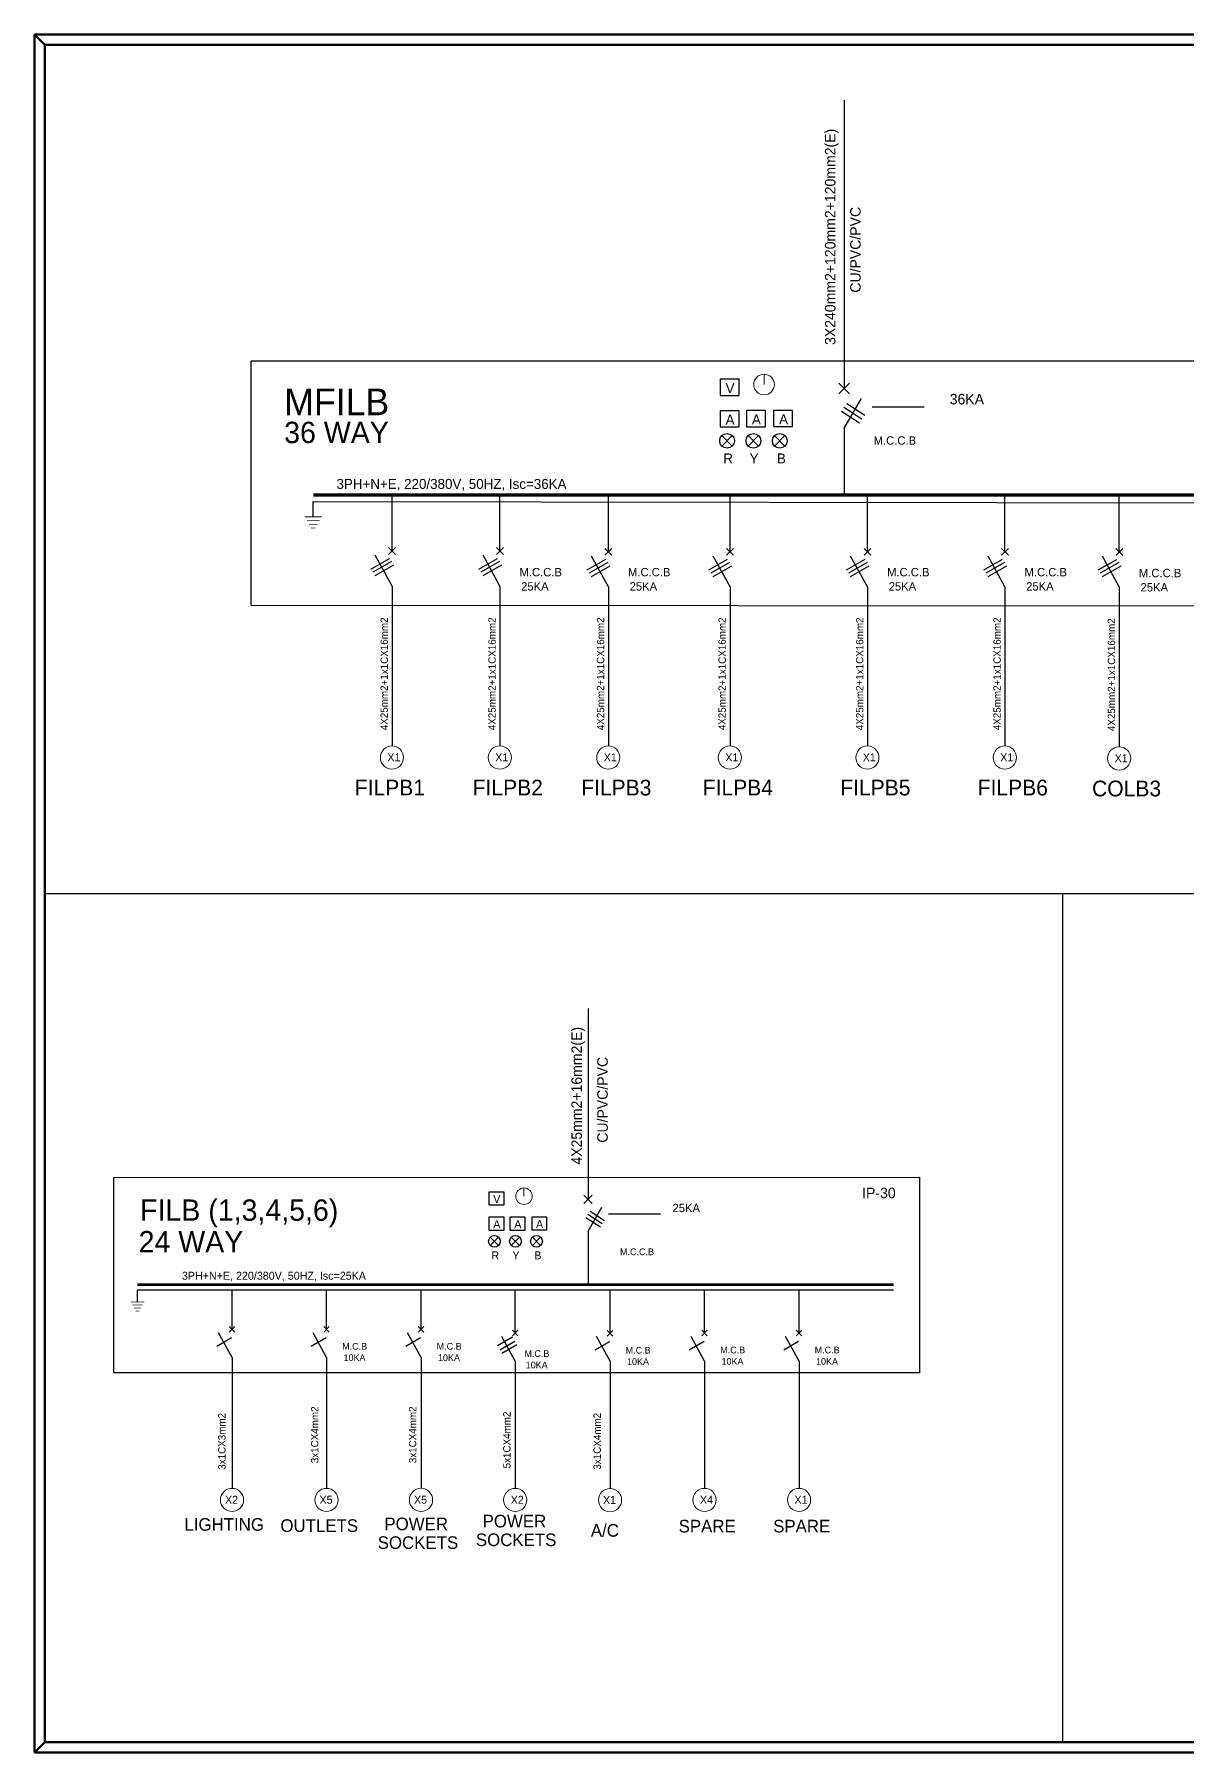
# Model space of a CAD drawing. Header units: millimetres. Extents: x -294 to -67, y -339 to 1001.
# Drawn here: x -293.9 to -249.1, y 133.7 to 200.4 of the extents above; entities that cross this region are included whole.
import ezdxf

# ---------------------------------------------------------------- set-up
doc = ezdxf.new("R2010")
doc.units = ezdxf.units.MM
doc.header["$LTSCALE"] = 500
doc.header["$MEASUREMENT"] = 0
for name, pattern in [('CENTER', [2, 1.25, -0.25, 0.25, -0.25]), ('CONTINUA', [0]), ('DASHED', [19.05, 12.7, -6.35])]:
    doc.linetypes.add(name, pattern=pattern)
for name, color, linetype in [('DETAIL', 4, 'Continuous'), ('E-BUSBAR', 2, 'Continuous'), ('E-L', 11, 'Continuous'), ('E-PANEL', 1, 'CENTER'), ('E-SLD', 4, 'Continuous'), ('E-T25', 3, 'Continuous'), ('E-TEXT', 3, 'Continuous'), ('E-WIRE', 4, 'CONTINUA'), ('WIRRING', 3, 'Continuous')]:
    doc.layers.add(name, color=color, linetype=linetype)
for name, color, linetype, lineweight in [('E-LTABLE', 3, 'Continuous', 0), ('PANEL SLD', 1, 'Continuous', 0), ('UG-BORDER', 20, 'Continuous', 80)]:
    doc.layers.add(name, color=color, linetype=linetype, lineweight=lineweight)
doc.styles.add('STENCIL', font='stencil.shx')

msp = doc.modelspace()

# ---------------------------------------------------------------- linework, layer by layer
at = {"color": 4, "ltscale": 0.5}
for points in [[(-266.553, 186.967), (-267.289, 186.967), (-267.289, 186.34), (-266.553, 186.34)], [(-266.553, 185.743), (-267.289, 185.743), (-267.289, 185.117), (-266.553, 185.117)], [(-265.533, 185.749), (-266.269, 185.749), (-266.269, 185.123), (-265.533, 185.123)], [(-264.476, 185.755), (-265.212, 185.755), (-265.212, 185.129), (-264.476, 185.129)]]:
    msp.add_lwpolyline(points, close=True, dxfattribs=at)
at = {"color": 4, "ltscale": 0.5, "elevation": -0.004}
for points in [[(-275.68, 155.416), (-276.269, 155.416), (-276.269, 154.915), (-275.68, 154.915)], [(-275.68, 154.438), (-276.269, 154.438), (-276.269, 153.937), (-275.68, 153.937)], [(-274.864, 154.443), (-275.452, 154.443), (-275.452, 153.941), (-274.864, 153.941)], [(-274.018, 154.447), (-274.607, 154.447), (-274.607, 153.946), (-274.018, 153.946)]]:
    msp.add_lwpolyline(points, close=True, dxfattribs=at)
at = {"layer": 'DETAIL'}
for p, q in [((-280.026, 178.941, 0.005), (-280.026, 172.733, 0.005)), ((-275.839, 178.941, 0.005), (-275.839, 172.733, 0.005)), ((-271.627, 178.908, 0.005), (-271.627, 172.733, 0.005)), ((-266.907, 178.908, 0.005), (-266.907, 172.733, 0.005)), ((-261.57, 178.908, 0.005), (-261.57, 172.733, 0.005)), ((-256.233, 178.908, 0.005), (-256.233, 172.733, 0.005)), ((-251.793, 178.906, 0.005), (-251.793, 172.698, 0.005)), ((-286.241, 148.996, 0), (-286.241, 143.914, 0)), ((-282.572, 148.996, 0.024), (-282.572, 143.914, 0.024)), ((-278.903, 148.997, 0), (-278.903, 143.915, 0)), ((-275.246, 148.854, 0), (-275.246, 143.914, 0)), ((-271.565, 148.846, 0), (-271.565, 143.914, 0)), ((-267.896, 148.854, 0), (-267.896, 143.914, 0)), ((-264.227, 148.854, 0), (-264.227, 143.914, 0))]:
    msp.add_line(p, q, dxfattribs=at)
at = {"layer": 'E-BUSBAR', "linetype": 'DASHED'}
for p, q in [((-283.087, 182.222, 0.005), (-230.005, 182.138, 0.005)), ((-289.91, 151.62, 0), (-260.558, 151.62, 0))]:
    msp.add_line(p, q, dxfattribs=at)
at = {"layer": 'E-BUSBAR'}
for p, q in [((-283.087, 181.625, 0.005), (-283.087, 182.222, 0.005)), ((-289.91, 151.143, 0), (-289.91, 151.62, 0))]:
    msp.add_line(p, q, dxfattribs=at)
for points, const_width, elevation in [([(-282.756, 181.625), (-283.418, 181.625)], 0.0287, 0.005), ([(-289.646, 151.143), (-290.175, 151.143)], 0.0229, 0)]:
    msp.add_lwpolyline(points, dxfattribs=dict(at, const_width=const_width, elevation=elevation))
at = {"layer": 'E-BUSBAR', "linetype": 'DASHED'}
for points, const_width, elevation in [([(-282.839, 181.482), (-283.335, 181.482)], 0.0287, 0.005), ([(-282.922, 181.339), (-283.253, 181.339)], 0.0287, 0.005), ([(-283.004, 181.195), (-283.17, 181.195)], 0.0287, 0.005), ([(-289.712, 151.029), (-290.109, 151.029)], 0.0229, 0), ([(-289.778, 150.914), (-290.043, 150.914)], 0.0229, 0), ([(-289.844, 150.799), (-289.976, 150.799)], 0.0229, 0)]:
    msp.add_lwpolyline(points, dxfattribs=dict(at, const_width=const_width, elevation=elevation))
at = {"layer": 'E-L', "color": 1}
for p, q in [((-267.221, 184.375, 0), (-266.818, 184.778, 0)), ((-266.818, 184.375, 0), (-267.221, 184.778, 0)), ((-276.214, 153.343, -0.004), (-275.892, 153.665, -0.004)), ((-275.892, 153.343, -0.004), (-276.214, 153.665, -0.004))]:
    msp.add_line(p, q, dxfattribs=at)
at = {"layer": 'E-L', "color": 2}
for p, q in [((-266.2, 184.375, 0), (-265.798, 184.778, 0)), ((-265.798, 184.375, 0), (-266.2, 184.778, 0)), ((-275.398, 153.343, -0.004), (-275.076, 153.665, -0.004)), ((-275.076, 153.343, -0.004), (-275.398, 153.665, -0.004))]:
    msp.add_line(p, q, dxfattribs=at)
at = {"layer": 'E-L', "color": 5}
for p, q in [((-265.18, 184.375, 0), (-264.777, 184.778, 0)), ((-264.777, 184.375, 0), (-265.18, 184.778, 0)), ((-274.581, 153.343, -0.004), (-274.259, 153.665, -0.004)), ((-274.259, 153.343, -0.004), (-274.581, 153.665, -0.004))]:
    msp.add_line(p, q, dxfattribs=at)
at = {"layer": 'E-L', "color": 1}
for centre, radius in [((-267.02, 184.577, 0), 0.285), ((-276.053, 153.504, -0.004), 0.228)]:
    msp.add_circle(centre, radius, dxfattribs=at)
at = {"layer": 'E-L', "color": 2}
for centre, radius in [((-265.999, 184.577, 0), 0.285), ((-275.237, 153.504, -0.004), 0.228)]:
    msp.add_circle(centre, radius, dxfattribs=at)
at = {"layer": 'E-L', "color": 5}
for centre, radius in [((-264.978, 184.577, 0), 0.285), ((-274.42, 153.504, -0.004), 0.228)]:
    msp.add_circle(centre, radius, dxfattribs=at)
at = {"layer": 'E-LTABLE'}
for p, q in [((-265.585, 187.163), (-265.585, 186.762)), ((-274.906, 155.573, -0.004), (-274.906, 155.253, -0.004))]:
    msp.add_line(p, q, dxfattribs=at)
for centre, radius in [((-265.585, 186.762), 0.401), ((-274.906, 155.253, -0.004), 0.32)]:
    msp.add_circle(centre, radius, dxfattribs=at)
at = {"layer": 'E-PANEL', "color": 1, "linetype": 'CENTER', "ltscale": 4, "elevation": 0.005}
msp.add_lwpolyline([(-285.496, 187.676), (-227.155, 187.684), (-227.155, 178.151), (-285.496, 178.187)], close=True, dxfattribs=at)
at = {"layer": 'E-PANEL', "color": 1, "linetype": 'CENTER', "ltscale": 4}
msp.add_lwpolyline([(-290.835, 155.984), (-259.555, 155.987), (-259.555, 148.392), (-290.835, 148.392)], close=True, dxfattribs=at)
at = {"layer": 'E-SLD', "color": 2, "linetype": 'CONTINUA'}
for points, const_width, elevation in [([(-230.005, 182.473), (-283.087, 182.473)], 0.13, 0.005), ([(-260.558, 151.821), (-289.91, 151.821)], 0.104, 0)]:
    msp.add_lwpolyline(points, dxfattribs=dict(at, const_width=const_width, elevation=elevation))
at = {"layer": 'E-TEXT', "elevation": 0.005}
msp.add_lwpolyline([(-261.39, 185.902), (-259.371, 185.902)], dxfattribs=at)
at = {"layer": 'E-TEXT'}
msp.add_lwpolyline([(-271.621, 154.567), (-269.602, 154.567)], dxfattribs=at)
at = {"layer": 'E-WIRE', "color": 4}
for p, q in [((-261.877, 185.268), (-262.578, 185.721)), ((-261.792, 185.422), (-262.492, 185.874)), ((-261.672, 185.565), (-262.372, 186.017)), ((-262.476, 185.07), (-262.476, 182.473)), ((-280.026, 178.941, 0.005), (-280.68, 180.138, 0.005)), ((-280.161, 180.166, 0.005), (-279.891, 180.435, 0.005)), ((-279.891, 180.166, 0.005), (-280.161, 180.435, 0.005)), ((-275.839, 178.941, 0.005), (-276.493, 180.138, 0.005)), ((-275.974, 180.166, 0.005), (-275.705, 180.435, 0.005)), ((-275.705, 180.166, 0.005), (-275.974, 180.435, 0.005)), ((-271.627, 178.908, 0.005), (-272.281, 180.104, 0.005)), ((-271.762, 180.133, 0.005), (-271.493, 180.402, 0.005)), ((-271.493, 180.133, 0.005), (-271.762, 180.402, 0.005)), ((-266.907, 178.908, 0.005), (-267.56, 180.104, 0.005)), ((-267.041, 180.133, 0.005), (-266.772, 180.402, 0.005)), ((-266.772, 180.133, 0.005), (-267.041, 180.402, 0.005)), ((-261.57, 178.908, 0.005), (-262.223, 180.104, 0.005)), ((-261.704, 180.133, 0.005), (-261.435, 180.402, 0.005)), ((-261.435, 180.133, 0.005), (-261.704, 180.402, 0.005)), ((-256.233, 178.908, 0.005), (-256.886, 180.104, 0.005)), ((-256.367, 180.133, 0.005), (-256.098, 180.402, 0.005)), ((-256.098, 180.133, 0.005), (-256.367, 180.402, 0.005)), ((-251.793, 178.906, 0.005), (-252.447, 180.102, 0.005)), ((-251.928, 180.13, 0.005), (-251.658, 180.399, 0.005)), ((-251.658, 180.13, 0.005), (-251.928, 180.399, 0.005)), ((-280.134, 179.999, 0.005), (-280.859, 179.586, 0.005)), ((-280.044, 179.887, 0.005), (-280.77, 179.474, 0.005)), ((-279.967, 179.746, 0.005), (-280.692, 179.333, 0.005)), ((-275.947, 179.999, 0.005), (-276.672, 179.586, 0.005)), ((-275.858, 179.887, 0.005), (-276.583, 179.474, 0.005)), ((-275.78, 179.746, 0.005), (-276.506, 179.333, 0.005)), ((-271.735, 179.966, 0.005), (-272.461, 179.553, 0.005)), ((-271.646, 179.854, 0.005), (-272.371, 179.441, 0.005)), ((-271.569, 179.712, 0.005), (-272.294, 179.3, 0.005)), ((-267.015, 179.966, 0.005), (-267.74, 179.553, 0.005)), ((-266.925, 179.854, 0.005), (-267.65, 179.441, 0.005)), ((-266.848, 179.712, 0.005), (-267.573, 179.3, 0.005)), ((-261.678, 179.966, 0.005), (-262.403, 179.553, 0.005)), ((-261.588, 179.854, 0.005), (-262.313, 179.441, 0.005)), ((-261.511, 179.712, 0.005), (-262.236, 179.3, 0.005)), ((-256.341, 179.966, 0.005), (-257.066, 179.553, 0.005)), ((-256.251, 179.854, 0.005), (-256.976, 179.441, 0.005)), ((-256.174, 179.712, 0.005), (-256.899, 179.3, 0.005)), ((-251.901, 179.963, 0.005), (-252.626, 179.551, 0.005)), ((-251.811, 179.851, 0.005), (-252.537, 179.439, 0.005)), ((-251.734, 179.71, 0.005), (-252.459, 179.298, 0.005)), ((-271.939, 154.057, -0.004), (-272.5, 154.42, -0.004)), ((-271.871, 154.181, -0.004), (-272.431, 154.543, -0.004)), ((-271.775, 154.295, -0.004), (-272.335, 154.657, -0.004)), ((-272.418, 153.899, -0.004), (-272.418, 151.821, -0.004)), ((-286.349, 149.976, 0), (-286.134, 150.191, 0)), ((-286.134, 149.976, 0), (-286.349, 150.191, 0)), ((-282.68, 149.976, 0.024), (-282.465, 150.191, 0.024)), ((-282.465, 149.976, 0.024), (-282.68, 150.191, 0.024)), ((-279.011, 149.976, 0), (-278.796, 150.192, 0)), ((-278.796, 149.976, 0), (-279.011, 150.192, 0)), ((-286.256, 149.753, 0), (-286.836, 149.423, 0)), ((-286.241, 148.996, 0), (-286.764, 149.953, 0)), ((-282.587, 149.753, 0.024), (-283.167, 149.423, 0.024)), ((-282.572, 148.996, 0.024), (-283.095, 149.953, 0.024)), ((-278.918, 149.753, 0), (-279.498, 149.423, 0)), ((-278.903, 148.997, 0), (-279.426, 149.954, 0)), ((-275.355, 149.776, 0), (-275.935, 149.446, 0)), ((-275.261, 149.611, 0), (-275.841, 149.281, 0)), ((-275.246, 148.854, 0), (-275.769, 149.811, 0)), ((-275.186, 149.479, 0), (-275.766, 149.149, 0)), ((-275.354, 149.834, 0), (-275.138, 150.049, 0)), ((-275.138, 149.834, 0), (-275.354, 150.049, 0)), ((-271.58, 149.602, 0), (-272.16, 149.272, 0)), ((-271.565, 148.846, 0), (-272.088, 149.803, 0)), ((-271.673, 149.825, 0), (-271.457, 150.04, 0)), ((-271.457, 149.825, 0), (-271.673, 150.04, 0)), ((-267.911, 149.611, 0), (-268.491, 149.281, 0)), ((-267.896, 148.854, 0), (-268.419, 149.811, 0)), ((-268.004, 149.834, 0), (-267.788, 150.049, 0)), ((-267.788, 149.834, 0), (-268.004, 150.049, 0)), ((-264.242, 149.611, 0), (-264.822, 149.281, 0)), ((-264.227, 148.854, 0), (-264.75, 149.811, 0)), ((-264.335, 149.834, 0), (-264.119, 150.049, 0)), ((-264.119, 149.834, 0), (-264.335, 150.049, 0))]:
    msp.add_line(p, q, dxfattribs=at)
msp.add_lwpolyline([(-262.476, 197.806), (-262.476, 186.612)], dxfattribs=at)
at = {"layer": 'E-WIRE', "color": 4, "elevation": -0.004}
msp.add_lwpolyline([(-272.418, 162.543), (-272.418, 155.132)], dxfattribs=at)
at = {"layer": 'PANEL SLD'}
for centre in [(-280.031, 172.283, -0.01), (-275.844, 172.283, 0.005), (-271.632, 172.283, 0.005), (-266.911, 172.283, 0.005), (-261.574, 172.283, 0.005), (-256.237, 172.283, 0.005), (-251.798, 172.248, 0.005), (-286.241, 143.464, 0), (-282.572, 143.464, 0.024), (-278.903, 143.465, 0), (-275.246, 143.464, 0), (-271.565, 143.456, 0), (-267.896, 143.464, 0), (-264.227, 143.464, 0)]:
    msp.add_circle(centre, 0.45, dxfattribs=at)
at = {"layer": 'UG-BORDER'}
for p, q in [((-293.914, 200.355), (-293.914, 133.655)), ((-293.914, 133.655), (-293.914, 200.355)), ((-197.914, 200.355), (-293.914, 200.355)), ((-293.914, 200.355), (-293.51, 199.95)), ((-293.51, 199.95), (-293.51, 134.059)), ((-198.319, 199.95), (-293.51, 199.95)), ((-293.914, 133.655), (-293.51, 134.059)), ((-293.914, 133.655), (-197.914, 133.655)), ((-293.51, 134.059), (-198.319, 134.059))]:
    msp.add_line(p, q, dxfattribs=at)
at = {"layer": 'WIRRING', "color": 4}
for p, q in [((-262.271, 186.407), (-262.68, 186.816)), ((-262.68, 186.407), (-262.271, 186.816)), ((-262.476, 185.07), (-261.808, 186.226)), ((-280.026, 180.3, 0.005), (-280.026, 182.473, 0.005)), ((-275.839, 180.3, 0.005), (-275.839, 182.473, 0.005)), ((-271.627, 180.267, 0.005), (-271.627, 182.439, 0.005)), ((-266.907, 180.267, 0.005), (-266.907, 182.439, 0.005)), ((-261.57, 180.267, 0.005), (-261.57, 182.439, 0.005)), ((-256.233, 180.267, 0.005), (-256.233, 182.439, 0.005)), ((-251.793, 180.265, 0.005), (-251.793, 182.437, 0.005)), ((-272.254, 154.969, -0.004), (-272.581, 155.296, -0.004)), ((-272.581, 154.969, -0.004), (-272.254, 155.296, -0.004)), ((-272.418, 153.899, -0.004), (-271.884, 154.824, -0.004)), ((-286.241, 150.083, 0), (-286.241, 151.62, 0)), ((-282.572, 150.083, 0.024), (-282.572, 151.62, 0.024)), ((-278.903, 150.084, 0), (-278.903, 151.62, 0)), ((-275.246, 149.941, 0), (-275.246, 151.62, 0)), ((-271.565, 149.933, 0), (-271.565, 151.62, 0)), ((-267.896, 149.941, 0), (-267.896, 151.62, 0)), ((-264.227, 149.941, 0), (-264.227, 151.62, 0))]:
    msp.add_line(p, q, dxfattribs=at)
at = {"layer": 'WIRRING', "color": 6, "linetype": 'CONTINUA'}
for p, q in [((-293.51, 167.005), (-214.497, 167.005)), ((-254.003, 167.005), (-254.003, 134.059))]:
    msp.add_line(p, q, dxfattribs=at)

# ---------------------------------------------------------------- texts
at = {"layer": 'E-T25', "style": 'STENCIL'}
for s, height, p in [('36KA', 0.4076, (-258.377, 185.99)), ('M.C.C.B', 0.3261, (-261.33, 184.426, 0.005)), ('M.C.C.B', 0.3261, (-275.079, 179.316, 0.005)), ('M.C.C.B', 0.3261, (-270.867, 179.316, 0.005)), ('M.C.C.B', 0.3261, (-260.809, 179.316, 0.005)), ('M.C.C.B', 0.3261, (-255.472, 179.316, 0.005)), ('M.C.C.B', 0.3261, (-251.033, 179.281, 0.005)), ('25KA', 0.3261, (-275.015, 178.763, -0.003)), ('25KA', 0.3261, (-270.804, 178.763, -0.003)), ('25KA', 0.3261, (-260.746, 178.763, -0.003)), ('25KA', 0.3261, (-255.409, 178.763, -0.003)), ('25KA', 0.3261, (-250.969, 178.728, -0.003)), ('IP-30', 0.4076, (-261.778, 155.177)), ('25KA', 0.3261, (-269.139, 154.635, -0.004)), ('M.C.C.B', 0.2609, (-271.175, 152.965, 0)), ('M.C.B', 0.2609, (-281.964, 149.296, 0.024)), ('M.C.B', 0.2609, (-278.295, 149.297, 0)), ('M.C.B', 0.2609, (-270.957, 149.146, 0)), ('M.C.B', 0.2609, (-267.288, 149.154, 0)), ('M.C.B', 0.2609, (-263.619, 149.154, 0)), ('10KA', 0.2609, (-281.913, 148.854, 0.018)), ('10KA', 0.2609, (-278.244, 148.854, -0.006)), ('M.C.B', 0.2609, (-274.888, 149.015)), ('10KA', 0.2609, (-274.838, 148.572, -0.006)), ('10KA', 0.2609, (-270.906, 148.703, -0.006)), ('10KA', 0.2609, (-267.237, 148.712, -0.006)), ('10KA', 0.2609, (-263.568, 148.712, -0.006))]:
    msp.add_text(s, height=height, dxfattribs=at).set_placement(p)
at = {"layer": 'E-TEXT', "style": 'STENCIL'}
for s, height, p in [('3X240mm2+120mm2+120mm2(E) ', 0.40762, (-262.813, 188.298, 0.005)), ('CU/PVC/PVC', 0.4076, (-261.834, 190.327, 0.005)), ('4X25mm2+1x1CX16mm2', 0.28534, (-280.189, 173.342, 0.005)), ('4X25mm2+1x1CX16mm2', 0.28534, (-276.002, 173.342, 0.02)), ('4X25mm2+1x1CX16mm2', 0.28534, (-271.79, 173.342, 0.02)), ('4X25mm2+1x1CX16mm2', 0.28534, (-267.069, 173.342, 0.02)), ('4X25mm2+1x1CX16mm2', 0.28534, (-261.732, 173.342, 0.02)), ('4X25mm2+1x1CX16mm2', 0.28534, (-256.395, 173.342, 0.02)), ('4X25mm2+1x1CX16mm2', 0.28534, (-251.956, 173.307, 0.02)), ('4X25mm2+16mm2(E) ', 0.40762, (-272.656, 156.479)), ('CU/PVC/PVC', 0.4076, (-271.652, 157.331, 0.031)), ('3x1CX3mm2', 0.2853, (-286.493, 144.636)), ('3x1CX4mm2', 0.2853, (-282.887, 144.889, 0.024)), ('3x1CX4mm2', 0.2853, (-279.085, 144.889, 0.024)), ('5x1CX4mm2', 0.2853, (-275.428, 144.69, 0.024)), ('3x1CX4mm2', 0.2853, (-271.921, 144.639, 0.024))]:
    msp.add_text(s, height=height, rotation=90, dxfattribs=at).set_placement(p)
at = {"layer": 'E-TEXT', "color": 4, "style": 'STENCIL'}
for s, height, p in [('V', 0.388, (-267.077, 186.429, 0)), ('A', 0.388, (-267.077, 185.206, 0)), ('A', 0.388, (-266.056, 185.212, 0)), ('A', 0.388, (-265, 185.218, 0)), ('V', 0.311, (-276.099, 154.986, -0.004)), ('A', 0.311, (-276.099, 154.008, -0.004)), ('A', 0.311, (-275.282, 154.012, -0.004)), ('A', 0.311, (-274.437, 154.017, -0.004))]:
    msp.add_text(s, height=height, dxfattribs=at).set_placement(p)
at = {"layer": 'E-TEXT', "color": 6, "style": 'STENCIL'}
for s, height, p in [('MFILB', 1.0352, (-284.214, 185.571, 0.005)), ('36 WAY', 0.8282, (-284.215, 184.489, 0.005)), ('X1', 0.308, (-280.207, 172.135, -0.01)), ('X1', 0.308, (-276.02, 172.135, 0.005)), ('X1', 0.308, (-271.808, 172.135, 0.005)), ('X1', 0.308, (-267.088, 172.135, 0.005)), ('X1', 0.308, (-261.751, 172.135, 0.005)), ('X1', 0.308, (-256.413, 172.135, 0.005)), ('X1', 0.308, (-251.974, 172.1, 0.005)), ('FILB (1,3,4,5,6)', 0.82819, (-289.808, 154.3, 0)), ('24 WAY', 0.8282, (-289.865, 153.074, 0.005)), ('X2', 0.308, (-286.511, 143.316, 0)), ('X5', 0.308, (-282.842, 143.316, 0.024)), ('X5', 0.308, (-279.173, 143.317, 0)), ('X2', 0.308, (-275.418, 143.316, 0)), ('X1', 0.308, (-271.835, 143.307, 0)), ('X4', 0.308, (-268.072, 143.316, 0)), ('X1', 0.308, (-264.403, 143.316, 0))]:
    msp.add_text(s, height=height, dxfattribs=at).set_placement(p)
at = {"layer": 'E-TEXT', "style": 'STENCIL'}
for s, height, p in [('R', 0.388, (-267.166, 183.698, 0)), ('Y', 0.388, (-266.145, 183.698, 0)), ('B', 0.388, (-265.085, 183.698, 0)), (' 3PH+N+E, 220/380V, 50HZ, Isc=36KA', 0.38818, (-282.329, 182.709, 0.005)), ('R', 0.311, (-276.17, 152.801, -0.004)), ('Y', 0.311, (-275.354, 152.801, -0.004)), ('B', 0.311, (-274.505, 152.801, -0.004)), (' 3PH+N+E, 220/380V, 50HZ, Isc=25KA', 0.31055, (-288.301, 152.011, 0))]:
    msp.add_text(s, height=height, dxfattribs=at).set_placement(p)
at = {"layer": 'E-TEXT', "color": 7, "style": 'STENCIL'}
for s, height, p in [('FILPB1', 0.6114, (-281.475, 170.81, 0.005)), ('FILPB2', 0.6114, (-276.897, 170.81, 0.005)), ('FILPB3', 0.6114, (-272.685, 170.81, 0.005)), ('FILPB4', 0.6114, (-267.965, 170.81, 0.005)), ('FILPB5', 0.6114, (-262.627, 170.81, 0.005)), ('FILPB6', 0.6114, (-257.29, 170.81, 0.005)), ('COLB3', 0.6114, (-252.851, 170.775, 0.005)), ('LIGHTING', 0.4891, (-288.088, 142.268, 0)), ('POWER', 0.4891, (-280.324, 142.288, 0)), ('POWER', 0.4891, (-276.512, 142.398, 0)), ('OUTLETS', 0.4891, (-284.362, 142.223, 0.024)), ('SOCKETS', 0.4891, (-276.773, 141.672, 0)), ('A/C', 0.4891, (-272.31, 142.037, 0)), ('SPARE', 0.4891, (-268.901, 142.203, 0)), ('SPARE', 0.4891, (-265.232, 142.203, 0)), ('SOCKETS', 0.4891, (-280.586, 141.563, 0))]:
    msp.add_text(s, height=height, dxfattribs=at).set_placement(p)

doc.saveas('drawing.dxf')
